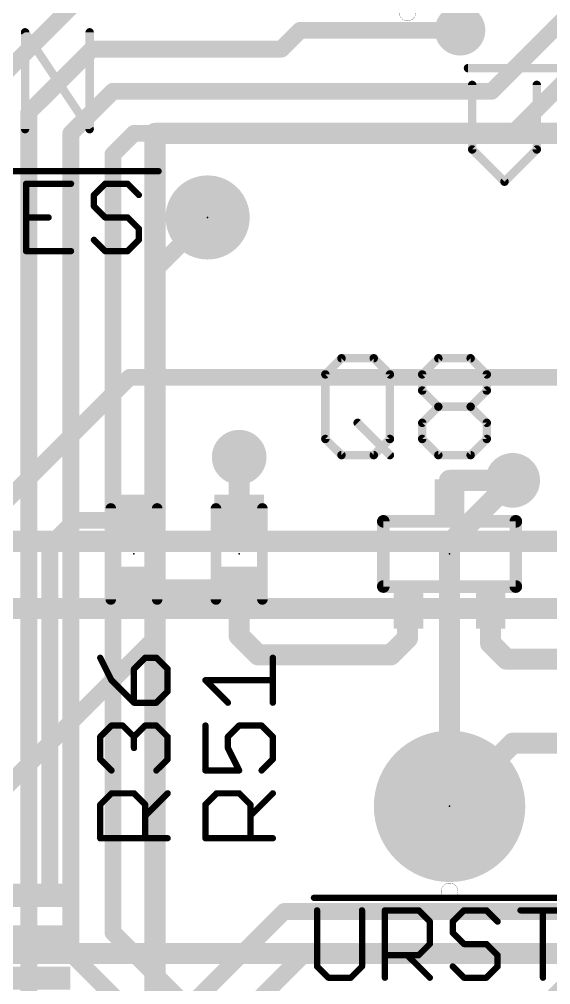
# Model space of a CAD drawing. Extents: x -18 to 144, y -21 to 125.
# Drawn here: x 36.97 to 43.38, y 72.27 to 83.93 of the extents above; entities that cross this region are included whole.
import ezdxf

# ---------------------------------------------------------------- set-up
doc = ezdxf.new("R2010")
doc.units = 0
for name, color, linetype in [('1', 22, 'CONTINUOUS'), ('114', 4, 'CONTINUOUS'), ('15', 23, 'CONTINUOUS'), ('16', 132, 'CONTINUOUS'), ('17', 1, 'CONTINUOUS'), ('18', 110, 'CONTINUOUS'), ('2', 110, 'CONTINUOUS'), ('21', 253, 'CONTINUOUS'), ('23', 53, 'CONTINUOUS'), ('25', 253, 'CONTINUOUS'), ('27', 252, 'CONTINUOUS')]:
    doc.layers.add(name, color=color, linetype=linetype)

# ---------------------------------------------------------------- blocks, each defined once
blk = doc.blocks.new('ROUNDP')
at = {"const_width": 0.5}
blk.add_lwpolyline([(0, -0.25, 1), (0, 0.25, 1), (0, -0.25)], format="xyb", dxfattribs=at)
blk = doc.blocks.new('RECT')
blk.add_solid([(-0.5, -0.5), (0.5, -0.5), (-0.5, 0.5), (0.5, 0.5)])
blk = doc.blocks.new('ROUNDV')
at = {"const_width": 0.5}
blk.add_lwpolyline([(0, -0.25, 1), (0, 0.25, 1), (0, -0.25)], format="xyb", dxfattribs=at)

msp = doc.modelspace()

# ---------------------------------------------------------------- linework, layer by layer
at = {"layer": '1'}
for points, const_width in [([(42.291, 89.2556), (42.291, 83.7946)], 0.2032), ([(38.3032, 79.6036), (35.0012, 76.3016)], 0.2032), ([(44.069, 79.6036), (38.3032, 79.6036)], 0.2032), ([(39.624, 77.905), (39.624, 78.6384)], 0.254), ([(42.164, 78.1177), (42.164, 78.359)], 0.254), ([(42.164, 78.359), (42.926, 78.359)], 0.254), ([(38.3254, 77.8764), (38.354, 77.905)], 0.2032), ([(37.338, 77.5716), (37.6428, 77.8764)], 0.2032), ([(37.6428, 77.8764), (38.3254, 77.8764)], 0.2032), ([(37.338, 73.346), (37.338, 77.5716)], 0.2032), ([(38.354, 77.035), (39.624, 77.035)], 0.254), ([(39.624, 77.035), (39.624, 76.4794)], 0.254), ([(41.656, 76.8096), (41.6687, 76.8223)], 0.254), ([(41.656, 76.454), (41.656, 76.8096)], 0.254), ([(42.6593, 76.3905), (42.6593, 76.8223)], 0.254), ([(39.624, 76.4794), (39.8526, 76.2508)], 0.254), ([(41.4528, 76.2508), (41.656, 76.454)], 0.254), ([(42.6593, 76.3905), (42.8498, 76.2)], 0.254), ([(39.8526, 76.2508), (41.4528, 76.2508)], 0.254), ([(42.8498, 76.2), (44.069, 76.2)], 0.254), ([(42.164, 74.422), (42.926, 75.184)], 0.254), ([(42.926, 75.184), (46.6192, 75.184)], 0.254), ([(36.8554, 73.346), (37.338, 73.346)], 0.2032), ([(40.168, 73.152), (38.862, 71.846)], 0.2032), ([(43.688, 73.152), (40.168, 73.152)], 0.2032), ([(40.414, 72.644), (39.116, 71.346)], 0.2032), ([(44.196, 72.644), (40.414, 72.644)], 0.2032)]:
    msp.add_lwpolyline(points, dxfattribs=dict(at, const_width=const_width))
for points, const_width in [([(42.2402, 83.7946, 1), (42.3418, 83.7946)], 0.1016), ([(38.3032, 79.6544, 1), (38.3032, 79.5528)], 0.1016), ([(38.3391, 79.5677, 1), (38.2673, 79.6395)], 0.1016), ([(39.6875, 78.6384, 1), (39.5605, 78.6384)], 0.127), ([(42.2275, 78.359, 1), (42.1005, 78.359)], 0.127), ([(42.164, 78.4225, 1), (42.164, 78.2955)], 0.127), ([(42.926, 78.2955, 1), (42.926, 78.4225)], 0.127), ([(42.1005, 78.1177, 1), (42.2275, 78.1177)], 0.127), ([(38.3899, 77.8691, 1), (38.3181, 77.9409)], 0.1016), ([(37.6428, 77.9272, 1), (37.6428, 77.8256)], 0.1016), ([(37.6787, 77.8405, 1), (37.6069, 77.9123)], 0.1016), ([(38.2895, 77.9123, 1), (38.3613, 77.8405)], 0.1016), ([(38.3254, 77.8256, 1), (38.3254, 77.9272)], 0.1016), ([(39.5605, 77.905, 1), (39.6875, 77.905)], 0.127), ([(37.3888, 77.5716, 1), (37.2872, 77.5716)], 0.1016), ([(37.3021, 77.6075, 1), (37.3739, 77.5357)], 0.1016), ([(38.354, 77.0985, 1), (38.354, 76.9715)], 0.127), ([(39.6875, 77.035, 1), (39.5605, 77.035)], 0.127), ([(39.624, 76.9715, 1), (39.624, 77.0985)], 0.127), ([(41.7195, 76.8096, 1), (41.5925, 76.8096)], 0.127), ([(41.6111, 76.8545, 1), (41.7009, 76.7647)], 0.127), ([(41.7136, 76.7774, 1), (41.6238, 76.8672)], 0.127), ([(42.7228, 76.8223, 1), (42.5958, 76.8223)], 0.127), ([(39.6689, 76.5243, 1), (39.5791, 76.4345)], 0.127), ([(39.5605, 76.4794, 1), (39.6875, 76.4794)], 0.127), ([(41.5925, 76.454, 1), (41.7195, 76.454)], 0.127), ([(41.7009, 76.4091, 1), (41.6111, 76.4989)], 0.127), ([(42.7042, 76.4354, 1), (42.6144, 76.3456)], 0.127), ([(39.8526, 76.3143, 1), (39.8526, 76.1873)], 0.127), ([(41.4528, 76.1873, 1), (41.4528, 76.3143)], 0.127), ([(42.5958, 76.3905, 1), (42.7228, 76.3905)], 0.127), ([(39.8077, 76.2059, 1), (39.8975, 76.2957)], 0.127), ([(41.4079, 76.2957, 1), (41.4977, 76.2059)], 0.127), ([(42.8498, 76.2635, 1), (42.8498, 76.1365)], 0.127), ([(42.8049, 76.1551, 1), (42.8947, 76.2449)], 0.127), ([(42.926, 75.2475, 1), (42.926, 75.1205)], 0.127), ([(42.9709, 75.1391, 1), (42.8811, 75.2289)], 0.127), ([(42.1191, 74.4669, 1), (42.2089, 74.3771)], 0.127), ([(37.2872, 73.346, 1), (37.3888, 73.346)], 0.1016), ([(37.338, 73.2952, 1), (37.338, 73.3968)], 0.1016), ([(40.168, 73.2028, 1), (40.168, 73.1012)], 0.1016), ([(40.2039, 73.1161, 1), (40.1321, 73.1879)], 0.1016), ([(40.414, 72.6948, 1), (40.414, 72.5932)], 0.1016), ([(40.4499, 72.6081, 1), (40.3781, 72.6799)], 0.1016)]:
    msp.add_lwpolyline(points, format="xyb", dxfattribs=dict(at, const_width=const_width))
at = {"layer": '114', "const_width": 0.0025}
for points in [[(41.656, 83.9089, 1), (41.656, 84.1121, 1), (41.656, 83.9089)], [(42.164, 73.2917, 1), (42.164, 73.4949, 1), (42.164, 73.2917)]]:
    msp.add_lwpolyline(points, format="xyb", dxfattribs=at)
at = {"layer": '15'}
for points, const_width in [([(44.069, 84.455), (42.672, 83.058)], 0.2032), ([(36.576, 83.058), (37.592, 84.074)], 0.2032), ([(40.132, 83.566), (40.3606, 83.7946)], 0.2032), ([(40.3606, 83.7946), (42.291, 83.7946)], 0.2032), ([(44.196, 83.82), (42.926, 82.55)], 0.2032), ([(37.084, 82.804), (37.846, 83.566)], 0.2032), ([(37.846, 83.566), (40.132, 83.566)], 0.2032), ([(38.1, 83.058), (37.592, 82.55)], 0.2032), ([(42.672, 83.058), (38.1, 83.058)], 0.2032), ([(37.084, 71.3232), (37.084, 82.804)], 0.2032), ([(38.608, 52.07), (38.608, 82.55)], 0.254), ([(38.608, 82.55), (68.58, 82.55)], 0.254), ([(37.592, 82.55), (37.592, 72.644)], 0.2032), ([(38.354, 82.55), (38.1, 82.296)], 0.2032), ([(42.926, 82.55), (38.354, 82.55)], 0.2032), ([(38.1, 82.296), (38.1, 72.898)], 0.2032), ([(38.1, 72.898), (40.132, 70.866)], 0.2032), ([(37.592, 72.644), (39.624, 70.612)], 0.2032)]:
    msp.add_lwpolyline(points, dxfattribs=dict(at, const_width=const_width))
for points, const_width in [([(40.3606, 83.8454, 1), (40.3606, 83.7438)], 0.1016), ([(40.3965, 83.7587, 1), (40.3247, 83.8305)], 0.1016), ([(42.291, 83.7438, 1), (42.291, 83.8454)], 0.1016), ([(37.846, 83.6168, 1), (37.846, 83.5152)], 0.1016), ([(37.8819, 83.5301, 1), (37.8101, 83.6019)], 0.1016), ([(40.0961, 83.6019, 1), (40.1679, 83.5301)], 0.1016), ([(40.132, 83.5152, 1), (40.132, 83.6168)], 0.1016), ([(38.1, 83.1088, 1), (38.1, 83.0072)], 0.1016), ([(38.1359, 83.0221, 1), (38.0641, 83.0939)], 0.1016), ([(42.6361, 83.0939, 1), (42.7079, 83.0221)], 0.1016), ([(42.672, 83.0072, 1), (42.672, 83.1088)], 0.1016), ([(37.1348, 82.804, 1), (37.0332, 82.804)], 0.1016), ([(37.0481, 82.8399, 1), (37.1199, 82.7681)], 0.1016), ([(38.6715, 82.55, 1), (38.5445, 82.55)], 0.127), ([(38.608, 82.6135, 1), (38.608, 82.4865)], 0.127), ([(37.6428, 82.55, 1), (37.5412, 82.55)], 0.1016), ([(37.5561, 82.5859, 1), (37.6279, 82.5141)], 0.1016), ([(38.354, 82.6008, 1), (38.354, 82.4992)], 0.1016), ([(38.3899, 82.5141, 1), (38.3181, 82.5859)], 0.1016), ([(42.8901, 82.5859, 1), (42.9619, 82.5141)], 0.1016), ([(42.926, 82.4992, 1), (42.926, 82.6008)], 0.1016), ([(38.1508, 82.296, 1), (38.0492, 82.296)], 0.1016), ([(38.0641, 82.3319, 1), (38.1359, 82.2601)], 0.1016), ([(38.1359, 72.9339, 1), (38.0641, 72.8621)], 0.1016), ([(38.0492, 72.898, 1), (38.1508, 72.898)], 0.1016), ([(37.6279, 72.6799, 1), (37.5561, 72.6081)], 0.1016), ([(37.5412, 72.644, 1), (37.6428, 72.644)], 0.1016)]:
    msp.add_lwpolyline(points, format="xyb", dxfattribs=dict(at, const_width=const_width))
at = {"layer": '16', "const_width": 0.254}
for points in [[(45.0596, 77.6224), (34.3916, 77.6224)], [(45.5676, 76.8096), (36.4744, 76.8096)], [(45.212, 72.644), (35.456, 72.644)]]:
    msp.add_lwpolyline(points, dxfattribs=at)
at = {"layer": '2'}
for points, const_width in [([(38.608, 80.899), (39.243, 81.534)], 0.2032), ([(38.608, 76.454), (38.608, 80.899)], 0.2032), ([(42.926, 78.359), (42.164, 77.597)], 0.254), ([(42.164, 77.597), (42.164, 74.422)], 0.254), ([(35.687, 73.533), (38.608, 76.454)], 0.2032), ([(42.164, 70.866), (43.942, 72.644)], 0.2032)]:
    msp.add_lwpolyline(points, dxfattribs=dict(at, const_width=const_width))
for points, const_width in [([(39.2789, 81.4981, 1), (39.2071, 81.5699)], 0.1016), ([(38.6588, 80.899, 1), (38.5572, 80.899)], 0.1016), ([(38.5721, 80.9349, 1), (38.6439, 80.8631)], 0.1016), ([(42.9709, 78.3141, 1), (42.8811, 78.4039)], 0.127), ([(42.2275, 77.597, 1), (42.1005, 77.597)], 0.127), ([(42.1191, 77.6419, 1), (42.2089, 77.5521)], 0.127), ([(38.5572, 76.454, 1), (38.6588, 76.454)], 0.1016), ([(38.6439, 76.4181, 1), (38.5721, 76.4899)], 0.1016), ([(42.1005, 74.422, 1), (42.2275, 74.422)], 0.127)]:
    msp.add_lwpolyline(points, format="xyb", dxfattribs=dict(at, const_width=const_width))
at = {"layer": '21'}
for points, const_width in [([(37.0603, 83.7843, 1), (37.018, 83.7561)], 0.0508), ([(37.0646, 83.7702, 1), (37.0138, 83.7702)], 0.0508), ([(37.8442, 83.7702, 1), (37.7934, 83.7702)], 0.0508), ([(42.3866, 83.3628, 1), (42.3866, 83.312)], 0.0508), ([(42.4628, 83.1352, 1), (42.412, 83.1352)], 0.0508), ([(43.2424, 83.1352, 1), (43.1916, 83.1352)], 0.0508), ([(37.0138, 82.6008, 1), (37.0646, 82.6008)], 0.0508), ([(37.7934, 82.6008, 1), (37.8442, 82.6008)], 0.0508), ([(37.7976, 82.5867, 1), (37.8399, 82.6149)], 0.0508), ([(42.4554, 82.3736, 1), (42.4194, 82.3376)], 0.0508), ([(42.412, 82.3556, 1), (42.4628, 82.3556)], 0.0508), ([(43.1916, 82.3556, 1), (43.2424, 82.3556)], 0.0508), ([(43.235, 82.3376, 1), (43.199, 82.3736)], 0.0508), ([(42.8092, 81.9838, 1), (42.8452, 81.9478)], 0.0508), ([(42.8092, 81.9478, 1), (42.8452, 81.9838)], 0.0508), ([(38.1058, 78.02, 1), (38.0423, 78.02)], 0.0635), ([(38.6658, 78.02, 1), (38.6022, 78.02)], 0.0635), ([(39.3758, 78.02, 1), (39.3122, 78.02)], 0.0635), ([(39.9358, 78.02, 1), (39.8723, 78.02)], 0.0635), ([(41.3639, 77.9018, 1), (41.3639, 77.8256)], 0.0762), ([(41.402, 77.8637, 1), (41.3258, 77.8637)], 0.0762), ([(43.0022, 77.8637, 1), (42.926, 77.8637)], 0.0762), ([(42.9641, 77.8256, 1), (42.9641, 77.9018)], 0.0762), ([(41.3639, 77.1144, 1), (41.3639, 77.0382)], 0.0762), ([(41.3258, 77.0763, 1), (41.402, 77.0763)], 0.0762), ([(42.926, 77.0763, 1), (43.0022, 77.0763)], 0.0762), ([(42.9641, 77.0382, 1), (42.9641, 77.1144)], 0.0762), ([(38.0423, 76.92, 1), (38.1058, 76.92)], 0.0635), ([(38.6022, 76.92, 1), (38.6658, 76.92)], 0.0635), ([(39.3122, 76.92, 1), (39.3758, 76.92)], 0.0635), ([(39.8723, 76.92, 1), (39.9358, 76.92)], 0.0635), ([(40.5268, 73.3362, 1), (40.5268, 73.2981)], 0.0381), ([(40.584, 73.1654, 1), (40.5459, 73.1654)], 0.0381), ([(41.1263, 73.1654, 1), (41.0882, 73.1654)], 0.0381), ([(41.4026, 73.1654, 1), (41.3645, 73.1654)], 0.0381), ([(41.3835, 73.1844, 1), (41.3835, 73.1463)], 0.0381), ([(41.8037, 73.1789, 1), (41.7768, 73.1519)], 0.0381), ([(41.7903, 73.1463, 1), (41.7903, 73.1844)], 0.0381), ([(42.3377, 73.1844, 1), (42.3377, 73.1463)], 0.0381), ([(42.3512, 73.1519, 1), (42.3242, 73.1789)], 0.0381), ([(42.6223, 73.1789, 1), (42.5954, 73.1519)], 0.0381), ([(42.6088, 73.1463, 1), (42.6088, 73.1844)], 0.0381), ([(43.0207, 73.1844, 1), (43.0207, 73.1463)], 0.0381), ([(43.3109, 73.1654, 1), (43.2728, 73.1654)], 0.0381), ([(41.9449, 73.0298, 1), (41.9068, 73.0298)], 0.0381), ([(41.9124, 73.0163, 1), (41.9393, 73.0433)], 0.0381), ([(42.1886, 73.0433, 1), (42.2156, 73.0163)], 0.0381), ([(42.2212, 73.0298, 1), (42.1831, 73.0298)], 0.0381), ([(42.731, 73.0163, 1), (42.7579, 73.0433)], 0.0381), ([(42.2156, 72.9077, 1), (42.1886, 72.8808)], 0.0381), ([(42.1831, 72.8942, 1), (42.2212, 72.8942)], 0.0381), ([(41.9068, 72.7586, 1), (41.9449, 72.7586)], 0.0381), ([(41.9393, 72.7452, 1), (41.9124, 72.7721)], 0.0381), ([(42.3377, 72.7777, 1), (42.3377, 72.7396)], 0.0381), ([(42.3242, 72.7452, 1), (42.3512, 72.7721)], 0.0381), ([(42.6223, 72.7721, 1), (42.5954, 72.7452)], 0.0381), ([(42.6088, 72.7396, 1), (42.6088, 72.7777)], 0.0381), ([(41.3835, 72.6421, 1), (41.3835, 72.604)], 0.0381), ([(41.6682, 72.6365, 1), (41.6412, 72.6096)], 0.0381), ([(41.7768, 72.6365, 1), (41.8037, 72.6096)], 0.0381), ([(41.7903, 72.604, 1), (41.7903, 72.6421)], 0.0381), ([(42.7635, 72.6231, 1), (42.7254, 72.6231)], 0.0381), ([(42.731, 72.6096, 1), (42.7579, 72.6365)], 0.0381), ([(40.5784, 72.501, 1), (40.5515, 72.474)], 0.0381), ([(41.1207, 72.474, 1), (41.0938, 72.501)], 0.0381), ([(42.2156, 72.501, 1), (42.1886, 72.474)], 0.0381), ([(42.7579, 72.474, 1), (42.731, 72.501)], 0.0381), ([(40.5459, 72.4875, 1), (40.584, 72.4875)], 0.0381), ([(41.0882, 72.4875, 1), (41.1263, 72.4875)], 0.0381), ([(42.7254, 72.4875, 1), (42.7635, 72.4875)], 0.0381), ([(40.7005, 72.3709, 1), (40.7005, 72.3329)], 0.0381), ([(40.6871, 72.3384, 1), (40.714, 72.3654)], 0.0381), ([(40.9582, 72.3654, 1), (40.9852, 72.3384)], 0.0381), ([(40.9717, 72.3329, 1), (40.9717, 72.3709)], 0.0381), ([(41.3645, 72.3519, 1), (41.4026, 72.3519)], 0.0381), ([(41.9124, 72.3384, 1), (41.9393, 72.3654)], 0.0381), ([(42.3377, 72.3709, 1), (42.3377, 72.3329)], 0.0381), ([(42.3242, 72.3384, 1), (42.3512, 72.3654)], 0.0381), ([(42.5954, 72.3654, 1), (42.6223, 72.3384)], 0.0381), ([(42.6088, 72.3329, 1), (42.6088, 72.3709)], 0.0381), ([(43.2728, 72.3519, 1), (43.3109, 72.3519)], 0.0381)]:
    msp.add_lwpolyline(points, format="xyb", dxfattribs=dict(at, const_width=const_width))
for points, const_width in [([(37.0392, 82.6008), (37.0392, 83.7702)], 0.1016), ([(37.0392, 83.7702), (37.8188, 82.6008)], 0.1016), ([(37.8188, 82.6008), (37.8188, 83.7702)], 0.1016), ([(42.3866, 83.3374), (49.403, 83.3374)], 0.1016), ([(42.4374, 83.1352), (42.4374, 82.3556)], 0.1016), ([(43.217, 82.3556), (43.217, 83.1352)], 0.1016), ([(42.4374, 82.3556), (42.8272, 81.9658)], 0.1016), ([(42.8272, 81.9658), (43.217, 82.3556)], 0.1016), ([(38.074, 76.92), (38.074, 78.02)], 0.127), ([(38.634, 76.92), (38.634, 78.02)], 0.127), ([(39.344, 78.02), (39.344, 76.92)], 0.127), ([(39.904, 78.02), (39.904, 76.92)], 0.127), ([(42.9641, 77.8637), (41.3639, 77.8637)], 0.1524), ([(41.3639, 77.8637), (41.3639, 77.0763)], 0.1524), ([(42.9641, 77.0763), (42.9641, 77.8637)], 0.1524), ([(41.3639, 77.0763), (42.9641, 77.0763)], 0.1524), ([(40.5268, 73.3171), (43.8012, 73.3171)], 0.0762), ([(40.5649, 73.1654), (40.5649, 72.4875)], 0.0762), ([(41.1073, 72.4875), (41.1073, 73.1654)], 0.0762), ([(41.3835, 72.3519), (41.3835, 73.1654)], 0.0762), ([(41.3835, 73.1654), (41.7903, 73.1654)], 0.0762), ([(41.7903, 73.1654), (41.9259, 73.0298)], 0.0762), ([(42.3377, 73.1654), (42.2021, 73.0298)], 0.0762), ([(42.6088, 73.1654), (42.3377, 73.1654)], 0.0762), ([(42.7444, 73.0298), (42.6088, 73.1654)], 0.0762), ([(43.0207, 73.1654), (43.563, 73.1654)], 0.0762), ([(43.2918, 72.3519), (43.2918, 73.1654)], 0.0762), ([(41.9259, 73.0298), (41.9259, 72.7586)], 0.0762), ([(42.2021, 73.0298), (42.2021, 72.8942)], 0.0762), ([(42.2021, 72.8942), (42.3377, 72.7586)], 0.0762), ([(41.9259, 72.7586), (41.7903, 72.6231)], 0.0762), ([(42.3377, 72.7586), (42.6088, 72.7586)], 0.0762), ([(42.6088, 72.7586), (42.7444, 72.6231)], 0.0762), ([(41.7903, 72.6231), (41.3835, 72.6231)], 0.0762), ([(41.6547, 72.6231), (41.9259, 72.3519)], 0.0762), ([(42.7444, 72.6231), (42.7444, 72.4875)], 0.0762), ([(40.5649, 72.4875), (40.7005, 72.3519)], 0.0762), ([(40.9717, 72.3519), (41.1073, 72.4875)], 0.0762), ([(42.3377, 72.3519), (42.2021, 72.4875)], 0.0762), ([(42.7444, 72.4875), (42.6088, 72.3519)], 0.0762), ([(40.7005, 72.3519), (40.9717, 72.3519)], 0.0762), ([(42.6088, 72.3519), (42.3377, 72.3519)], 0.0762)]:
    msp.add_lwpolyline(points, dxfattribs=dict(at, const_width=const_width))
at = {"layer": '23'}
for p in [(39.243, 81.534), (38.354, 77.47), (39.624, 77.47), (42.164, 77.47), (42.164, 74.422)]:
    msp.add_point(p, dxfattribs=at)
at = {"layer": '25', "const_width": 0.0762}
for points in [[(33.7393, 82.0928), (38.6507, 82.0928)], [(37.594, 81.9411), (37.0517, 81.9411)], [(37.0517, 81.9411), (37.0517, 81.1276)], [(38.0058, 81.9411), (37.8703, 81.8055)], [(38.277, 81.9411), (38.0058, 81.9411)], [(38.4126, 81.8055), (38.277, 81.9411)], [(37.8703, 81.8055), (37.8703, 81.6699)], [(37.8703, 81.6699), (38.0058, 81.5343)], [(37.0517, 81.5343), (37.3228, 81.5343)], [(38.0058, 81.5343), (38.277, 81.5343)], [(38.277, 81.5343), (38.4126, 81.3988)], [(38.4126, 81.3988), (38.4126, 81.2632)], [(38.0058, 81.1276), (37.8703, 81.2632)], [(38.4126, 81.2632), (38.277, 81.1276)], [(37.0517, 81.1276), (37.594, 81.1276)], [(38.277, 81.1276), (38.0058, 81.1276)], [(37.9469, 76.2158), (38.0825, 75.9447)], [(38.4892, 76.2158), (38.3537, 76.0803)], [(38.6248, 76.2158), (38.4892, 76.2158)], [(38.7604, 76.0803), (38.6248, 76.2158)], [(40.0304, 75.6735), (40.0304, 76.2158)], [(38.3537, 76.0803), (38.3537, 75.6735)], [(38.7604, 75.8091), (38.7604, 76.0803)], [(38.0825, 75.9447), (38.3537, 75.6735)], [(39.4881, 75.6735), (39.2169, 75.9447)], [(39.2169, 75.9447), (40.0304, 75.9447)], [(38.6248, 75.6735), (38.7604, 75.8091)], [(38.3537, 75.6735), (38.6248, 75.6735)], [(37.9469, 75.2617), (38.0825, 75.3973)], [(38.0825, 75.3973), (38.2181, 75.3973)], [(38.2181, 75.3973), (38.3537, 75.2617)], [(38.3537, 75.2617), (38.4892, 75.3973)], [(38.4892, 75.3973), (38.6248, 75.3973)], [(38.6248, 75.3973), (38.7604, 75.2617)], [(39.2169, 75.3973), (39.2169, 74.8549)], [(39.4881, 75.2617), (39.6237, 75.3973)], [(39.6237, 75.3973), (39.8948, 75.3973)], [(39.8948, 75.3973), (40.0304, 75.2617)], [(37.9469, 74.9905), (37.9469, 75.2617)], [(38.3537, 75.2617), (38.3537, 75.1261)], [(38.7604, 75.2617), (38.7604, 74.9905)], [(39.4881, 75.1261), (39.4881, 75.2617)], [(40.0304, 75.2617), (40.0304, 74.9905)], [(39.6237, 74.8549), (39.4881, 75.1261)], [(38.0825, 74.8549), (37.9469, 74.9905)], [(38.7604, 74.9905), (38.6248, 74.8549)], [(40.0304, 74.9905), (39.8948, 74.8549)], [(39.2169, 74.8549), (39.6237, 74.8549)], [(37.9469, 74.4431), (38.0825, 74.5787)], [(38.0825, 74.5787), (38.3537, 74.5787)], [(38.3537, 74.5787), (38.4892, 74.4431)], [(38.4892, 74.3075), (38.7604, 74.5787)], [(39.2169, 74.4431), (39.3525, 74.5787)], [(39.3525, 74.5787), (39.6237, 74.5787)], [(39.6237, 74.5787), (39.7592, 74.4431)], [(39.7592, 74.3075), (40.0304, 74.5787)], [(37.9469, 74.0364), (37.9469, 74.4431)], [(38.4892, 74.4431), (38.4892, 74.0364)], [(39.2169, 74.0364), (39.2169, 74.4431)], [(39.7592, 74.4431), (39.7592, 74.0364)], [(38.7604, 74.0364), (37.9469, 74.0364)], [(40.0304, 74.0364), (39.2169, 74.0364)]]:
    msp.add_lwpolyline(points, dxfattribs=at)
at = {"layer": '25', "const_width": 0.0381}
for points in [[(38.6507, 82.0738, 1), (38.6507, 82.1118)], [(37.0707, 81.9411, 1), (37.0326, 81.9411)], [(37.0517, 81.9601, 1), (37.0517, 81.922)], [(37.594, 81.922, 1), (37.594, 81.9601)], [(38.0058, 81.9601, 1), (38.0058, 81.922)], [(38.0193, 81.9276, 1), (37.9924, 81.9546)], [(38.2905, 81.9546, 1), (38.2635, 81.9276)], [(38.277, 81.922, 1), (38.277, 81.9601)], [(37.8893, 81.8055, 1), (37.8512, 81.8055)], [(37.8568, 81.819, 1), (37.8837, 81.792)], [(38.3991, 81.792, 1), (38.4261, 81.819)], [(37.8512, 81.6699, 1), (37.8893, 81.6699)], [(37.8837, 81.6834, 1), (37.8568, 81.6565)], [(37.0517, 81.5534, 1), (37.0517, 81.5153)], [(37.3228, 81.5153, 1), (37.3228, 81.5534)], [(38.0058, 81.5534, 1), (38.0058, 81.5153)], [(37.9924, 81.5209, 1), (38.0193, 81.5478)], [(38.2905, 81.5478, 1), (38.2635, 81.5209)], [(38.277, 81.5153, 1), (38.277, 81.5534)], [(38.4316, 81.3988, 1), (38.3935, 81.3988)], [(38.3991, 81.3853, 1), (38.4261, 81.4122)], [(37.8837, 81.2767, 1), (37.8568, 81.2497)], [(38.3935, 81.2632, 1), (38.4316, 81.2632)], [(38.4261, 81.2497, 1), (38.3991, 81.2767)], [(37.0517, 81.1466, 1), (37.0517, 81.1086)], [(37.594, 81.1086, 1), (37.594, 81.1466)], [(38.0058, 81.1466, 1), (38.0058, 81.1086)], [(37.9924, 81.1141, 1), (38.0193, 81.1411)], [(38.2635, 81.1411, 1), (38.2905, 81.1141)], [(38.277, 81.1086, 1), (38.277, 81.1466)], [(37.0326, 81.1276, 1), (37.0707, 81.1276)], [(37.9639, 76.2244, 1), (37.9299, 76.2073)], [(38.4892, 76.2349, 1), (38.4892, 76.1968)], [(38.5027, 76.2024, 1), (38.4758, 76.2293)], [(38.6383, 76.2293, 1), (38.6113, 76.2024)], [(38.6248, 76.1968, 1), (38.6248, 76.2349)], [(40.0495, 76.2158, 1), (40.0114, 76.2158)], [(38.3727, 76.0803, 1), (38.3346, 76.0803)], [(38.3402, 76.0937, 1), (38.3671, 76.0668)], [(38.7795, 76.0803, 1), (38.7414, 76.0803)], [(38.7469, 76.0668, 1), (38.7739, 76.0937)], [(38.096, 75.9582, 1), (38.069, 75.9312)], [(38.0654, 75.9362, 1), (38.0995, 75.9532)], [(39.2304, 75.9582, 1), (39.2034, 75.9312)], [(39.2169, 75.9637, 1), (39.2169, 75.9256)], [(40.0304, 75.9256, 1), (40.0304, 75.9637)], [(38.7414, 75.8091, 1), (38.7795, 75.8091)], [(38.7739, 75.7956, 1), (38.7469, 75.8226)], [(38.3537, 75.6926, 1), (38.3537, 75.6545)], [(38.3346, 75.6735, 1), (38.3727, 75.6735)], [(38.3402, 75.66, 1), (38.3671, 75.687)], [(38.6113, 75.687, 1), (38.6383, 75.66)], [(38.6248, 75.6545, 1), (38.6248, 75.6926)], [(39.4746, 75.66, 1), (39.5015, 75.687)], [(40.0114, 75.6735, 1), (40.0495, 75.6735)], [(38.0825, 75.4163, 1), (38.0825, 75.3782)], [(38.096, 75.3838, 1), (38.069, 75.4107)], [(38.2315, 75.4107, 1), (38.2046, 75.3838)], [(38.2181, 75.3782, 1), (38.2181, 75.4163)], [(38.4892, 75.4163, 1), (38.4892, 75.3782)], [(38.5027, 75.3838, 1), (38.4758, 75.4107)], [(38.6383, 75.4107, 1), (38.6113, 75.3838)], [(38.6248, 75.3782, 1), (38.6248, 75.4163)], [(39.236, 75.3973, 1), (39.1979, 75.3973)], [(39.6237, 75.4163, 1), (39.6237, 75.3782)], [(39.6371, 75.3838, 1), (39.6102, 75.4107)], [(39.9083, 75.4107, 1), (39.8813, 75.3838)], [(39.8948, 75.3782, 1), (39.8948, 75.4163)], [(37.9334, 75.2752, 1), (37.9604, 75.2482)], [(37.966, 75.2617, 1), (37.9279, 75.2617)], [(38.3402, 75.2752, 1), (38.3671, 75.2482)], [(38.3727, 75.2617, 1), (38.3346, 75.2617)], [(38.3402, 75.2482, 1), (38.3671, 75.2752)], [(38.7795, 75.2617, 1), (38.7414, 75.2617)], [(38.7469, 75.2482, 1), (38.7739, 75.2752)], [(39.4746, 75.2752, 1), (39.5015, 75.2482)], [(39.5071, 75.2617, 1), (39.469, 75.2617)], [(40.0495, 75.2617, 1), (40.0114, 75.2617)], [(40.0169, 75.2482, 1), (40.0439, 75.2752)], [(38.3346, 75.1261, 1), (38.3727, 75.1261)], [(39.5051, 75.1346, 1), (39.471, 75.1176)], [(39.469, 75.1261, 1), (39.5071, 75.1261)], [(37.9604, 75.004, 1), (37.9334, 74.9771)], [(37.9279, 74.9905, 1), (37.966, 74.9905)], [(38.7414, 74.9905, 1), (38.7795, 74.9905)], [(38.7739, 74.9771, 1), (38.7469, 75.004)], [(40.0114, 74.9905, 1), (40.0495, 74.9905)], [(40.0439, 74.9771, 1), (40.0169, 75.004)], [(38.069, 74.8415, 1), (38.096, 74.8684)], [(38.6113, 74.8684, 1), (38.6383, 74.8415)], [(39.2169, 74.874, 1), (39.2169, 74.8359)], [(39.1979, 74.8549, 1), (39.236, 74.8549)], [(39.6066, 74.8464, 1), (39.6407, 74.8635)], [(39.6237, 74.8359, 1), (39.6237, 74.874)], [(39.8813, 74.8684, 1), (39.9083, 74.8415)], [(38.0825, 74.5977, 1), (38.0825, 74.5596)], [(38.096, 74.5652, 1), (38.069, 74.5922)], [(38.3671, 74.5922, 1), (38.3402, 74.5652)], [(38.3537, 74.5596, 1), (38.3537, 74.5977)], [(38.7739, 74.5652, 1), (38.7469, 74.5922)], [(39.3525, 74.5977, 1), (39.3525, 74.5596)], [(39.366, 74.5652, 1), (39.339, 74.5922)], [(39.6371, 74.5922, 1), (39.6102, 74.5652)], [(39.6237, 74.5596, 1), (39.6237, 74.5977)], [(40.0439, 74.5652, 1), (40.0169, 74.5922)], [(37.9334, 74.4566, 1), (37.9604, 74.4296)], [(37.966, 74.4431, 1), (37.9279, 74.4431)], [(38.5083, 74.4431, 1), (38.4702, 74.4431)], [(38.4758, 74.4296, 1), (38.5027, 74.4566)], [(39.236, 74.4431, 1), (39.1979, 74.4431)], [(39.2034, 74.4566, 1), (39.2304, 74.4296)], [(39.7783, 74.4431, 1), (39.7402, 74.4431)], [(39.7458, 74.4296, 1), (39.7727, 74.4566)], [(38.4758, 74.321, 1), (38.5027, 74.2941)], [(39.7458, 74.321, 1), (39.7727, 74.2941)], [(37.9469, 74.0554, 1), (37.9469, 74.0173)], [(37.9279, 74.0364, 1), (37.966, 74.0364)], [(38.4702, 74.0364, 1), (38.5083, 74.0364)], [(38.7604, 74.0173, 1), (38.7604, 74.0554)], [(39.2169, 74.0554, 1), (39.2169, 74.0173)], [(39.1979, 74.0364, 1), (39.236, 74.0364)], [(39.7402, 74.0364, 1), (39.7783, 74.0364)], [(40.0304, 74.0173, 1), (40.0304, 74.0554)]]:
    msp.add_lwpolyline(points, format="xyb", dxfattribs=at)
at = {"layer": '27', "const_width": 0.1016}
for points in [[(40.6644, 79.6383), (40.8593, 79.8332)], [(40.8593, 79.8332), (41.2491, 79.8332)], [(41.2491, 79.8332), (41.444, 79.6383)], [(41.8338, 79.6383), (42.0287, 79.8332)], [(42.0287, 79.8332), (42.4185, 79.8332)], [(42.4185, 79.8332), (42.6134, 79.6383)], [(40.6644, 78.8587), (40.6644, 79.6383)], [(41.444, 79.6383), (41.444, 78.8587)], [(41.8338, 79.4434), (41.8338, 79.6383)], [(42.6134, 79.6383), (42.6134, 79.4434)], [(42.0287, 79.2485), (41.8338, 79.4434)], [(42.6134, 79.4434), (42.4185, 79.2485)], [(41.8338, 79.0536), (42.0287, 79.2485)], [(42.0287, 79.2485), (42.4185, 79.2485)], [(42.4185, 79.2485), (42.6134, 79.0536)], [(41.0542, 79.0536), (41.444, 78.6638)], [(41.8338, 78.8587), (41.8338, 79.0536)], [(42.6134, 79.0536), (42.6134, 78.8587)], [(40.8593, 78.6638), (40.6644, 78.8587)], [(41.444, 78.8587), (41.2491, 78.6638)], [(42.0287, 78.6638), (41.8338, 78.8587)], [(42.6134, 78.8587), (42.4185, 78.6638)], [(41.2491, 78.6638), (40.8593, 78.6638)], [(42.4185, 78.6638), (42.0287, 78.6638)]]:
    msp.add_lwpolyline(points, dxfattribs=at)
at = {"layer": '27', "const_width": 0.0508}
for points in [[(40.8593, 79.8586, 1), (40.8593, 79.8078)], [(40.8773, 79.8152, 1), (40.8413, 79.8512)], [(41.2671, 79.8512, 1), (41.2311, 79.8152)], [(41.2491, 79.8078, 1), (41.2491, 79.8586)], [(42.0287, 79.8586, 1), (42.0287, 79.8078)], [(42.0467, 79.8152, 1), (42.0107, 79.8512)], [(42.4365, 79.8512, 1), (42.4005, 79.8152)], [(42.4185, 79.8078, 1), (42.4185, 79.8586)], [(40.6464, 79.6563, 1), (40.6824, 79.6203)], [(40.6898, 79.6383, 1), (40.639, 79.6383)], [(41.4694, 79.6383, 1), (41.4186, 79.6383)], [(41.426, 79.6203, 1), (41.462, 79.6563)], [(41.8158, 79.6563, 1), (41.8518, 79.6203)], [(41.8592, 79.6383, 1), (41.8084, 79.6383)], [(42.6388, 79.6383, 1), (42.588, 79.6383)], [(42.5954, 79.6203, 1), (42.6314, 79.6563)], [(41.8518, 79.4614, 1), (41.8158, 79.4254)], [(41.8084, 79.4434, 1), (41.8592, 79.4434)], [(42.588, 79.4434, 1), (42.6388, 79.4434)], [(42.6314, 79.4254, 1), (42.5954, 79.4614)], [(42.0287, 79.2739, 1), (42.0287, 79.2231)], [(42.0467, 79.2305, 1), (42.0107, 79.2665)], [(42.0107, 79.2305, 1), (42.0467, 79.2665)], [(42.4365, 79.2665, 1), (42.4005, 79.2305)], [(42.4005, 79.2665, 1), (42.4365, 79.2305)], [(42.4185, 79.2231, 1), (42.4185, 79.2739)], [(41.0722, 79.0716, 1), (41.0362, 79.0356)], [(41.8158, 79.0716, 1), (41.8518, 79.0356)], [(41.8592, 79.0536, 1), (41.8084, 79.0536)], [(42.6388, 79.0536, 1), (42.588, 79.0536)], [(42.5954, 79.0356, 1), (42.6314, 79.0716)], [(40.6824, 78.8767, 1), (40.6464, 78.8407)], [(40.639, 78.8587, 1), (40.6898, 78.8587)], [(41.4186, 78.8587, 1), (41.4694, 78.8587)], [(41.462, 78.8407, 1), (41.426, 78.8767)], [(41.8518, 78.8767, 1), (41.8158, 78.8407)], [(41.8084, 78.8587, 1), (41.8592, 78.8587)], [(42.588, 78.8587, 1), (42.6388, 78.8587)], [(42.6314, 78.8407, 1), (42.5954, 78.8767)], [(40.8593, 78.6892, 1), (40.8593, 78.6384)], [(40.8413, 78.6458, 1), (40.8773, 78.6818)], [(41.2311, 78.6818, 1), (41.2671, 78.6458)], [(41.2491, 78.6384, 1), (41.2491, 78.6892)], [(41.426, 78.6458, 1), (41.462, 78.6818)], [(42.0287, 78.6892, 1), (42.0287, 78.6384)], [(42.0107, 78.6458, 1), (42.0467, 78.6818)], [(42.4005, 78.6818, 1), (42.4365, 78.6458)], [(42.4185, 78.6384, 1), (42.4185, 78.6892)]]:
    msp.add_lwpolyline(points, format="xyb", dxfattribs=at)

# ---------------------------------------------------------------- block references
at = {"layer": '1', "xscale": 0.3556, "yscale": 0.508}
for p in [(42.164, 78.1177), (41.6687, 76.8223), (42.6593, 76.8223)]:
    msp.add_blockref('RECT', p, dxfattribs=at)
at = {"layer": '1'}
for p, xscale, yscale, rotation in [((38.354, 77.905), 0.56, 0.6, 270), ((39.624, 77.905), 0.56, 0.6, 90), ((38.354, 77.035), 0.56, 0.6, 270), ((39.624, 77.035), 0.56, 0.6, 90), ((36.8554, 73.346), 0.2794, 1.462, 270), ((36.8554, 72.846), 0.2794, 1.462, 270), ((36.8554, 72.346), 0.2794, 1.462, 270)]:
    msp.add_blockref('RECT', p, dxfattribs=dict(at, xscale=xscale, yscale=yscale, rotation=rotation))
at = {"layer": '17'}
for p, xscale, yscale in [((39.243, 81.534), 1.016, 1.016), ((39.243, 81.534), 1.016, 1.016), ((39.243, 81.534), 1.016, 1.016), ((39.243, 81.534), 1.016, 1.016), ((39.243, 81.534), 0.8128, 0.8128), ((39.243, 81.534), 0.8128, 0.8128), ((39.243, 81.534), 0.8128, 0.8128), ((39.243, 81.534), 0.8128, 0.8128), ((42.164, 74.422), 1.8288, 1.8288), ((42.164, 74.422), 1.8288, 1.8288), ((42.164, 74.422), 1.6002, 1.6002), ((42.164, 74.422), 1.6002, 1.6002)]:
    msp.add_blockref('ROUNDP', p, dxfattribs=dict(at, xscale=xscale, yscale=yscale))
at = {"layer": '18'}
for p, xscale, yscale in [((42.291, 83.7946), 0.6096, 0.6096), ((42.291, 83.7946), 0.6096, 0.6096), ((39.624, 78.6384), 0.6604, 0.6604), ((39.624, 78.6384), 0.6604, 0.6604), ((42.926, 78.359), 0.6604, 0.6604), ((42.926, 78.359), 0.6604, 0.6604)]:
    msp.add_blockref('ROUNDV', p, dxfattribs=dict(at, xscale=xscale, yscale=yscale))

doc.saveas('drawing.dxf')
